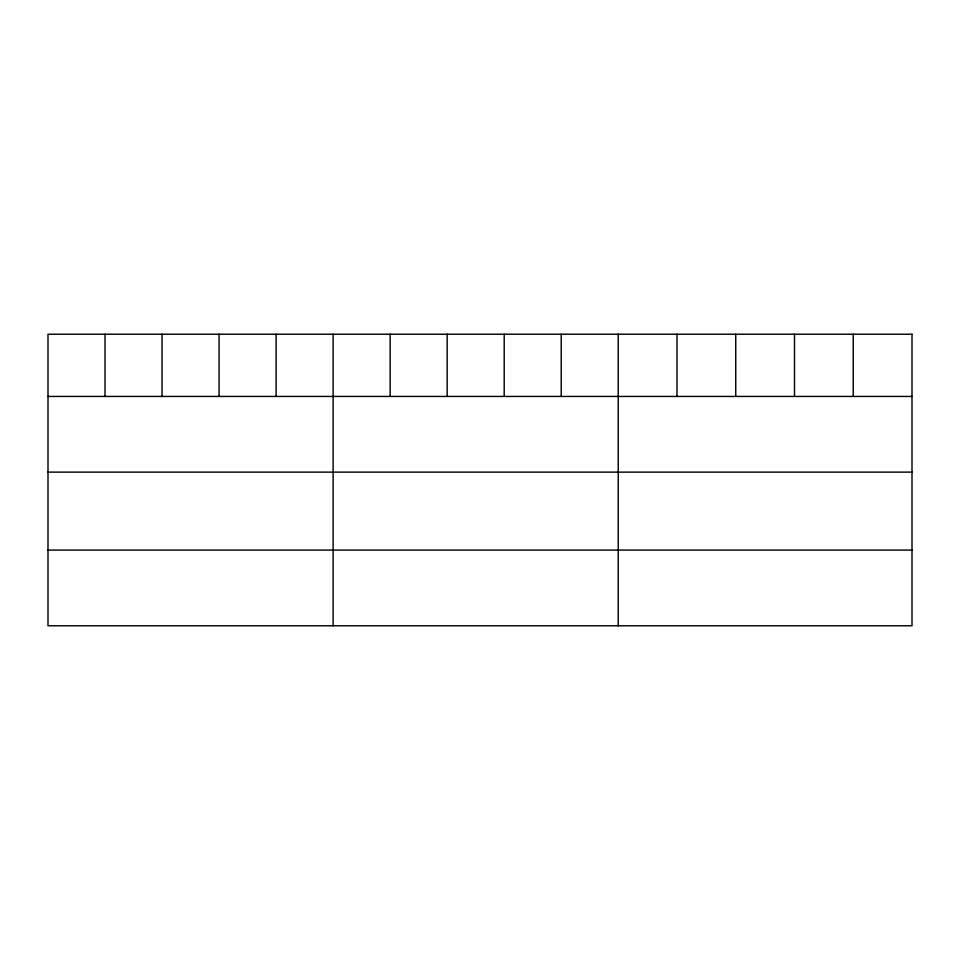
<?xml version="1.0" encoding="UTF-8"?>
<svg xmlns="http://www.w3.org/2000/svg" width="960" height="960" viewBox="0 0 960 960"><rect width="100%" height="100%" fill="white"/><g stroke="black" fill="none" stroke-linecap="round" stroke-linejoin="round"><path stroke-width="1.44" d="M48 396.444L912 396.444M48 472.128L912 472.128M48 550.092L912 550.092M853.248 334.224L853.248 396.444M794.496 334.224L794.496 396.444M735.744 334.224L735.744 396.444M676.992 334.224L676.992 396.444M618.24 334.224L618.24 625.776M561.216 334.224L561.216 396.444M504.192 334.224L504.192 396.444M447.168 334.224L447.168 396.444M390.144 334.224L390.144 396.444M333.12 334.224L333.12 625.776M276.096 334.224L276.096 396.444M219.072 334.224L219.072 396.444M162.048 334.224L162.048 396.444M105.024 334.224L105.024 396.444M912 334.224L48 334.224L48 625.776L912 625.776L912 334.224"/></g></svg>
